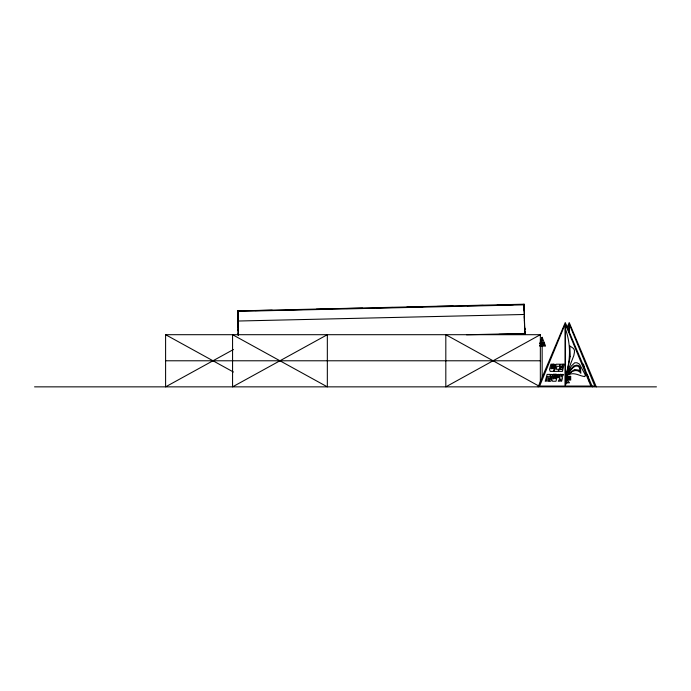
<?xml version="1.0" encoding="UTF-8"?>
<svg xmlns="http://www.w3.org/2000/svg" width="691" height="691" viewBox="0 0 691 691"><rect width="100%" height="100%" fill="white"/><g stroke="black" fill="none" stroke-linecap="round" stroke-linejoin="round"><path stroke-width="1.04" d="M237.773 310.855L237.937 316.953M524.089 305.016L524.098 304.213L524.193 305.733M237.799 315.735L237.747 315.122L237.834 315.571M541.329 339.428L541.191 340.119A5.753 3.274 90 0 0 541.191 343.272L541.649 345.595L542.15 345.595M565.497 375.697C570.662 360.685 570.939 344.066 565.497 329.089M568.408 330.885L568.969 329.089M539.852 343.228L542.15 337.312L545.553 346.079L539.602 346.079M567.337 328.493L568.969 324.52L568.969 332.259M538.142 386.856L565.255 322.559L592.368 386.856M567.13 327.508L569.211 322.559L596.281 386.856M541.779 345.595L541.614 345.923A1.563 0.89 90 0 1 542.159 346.087M565.566 384.472L567.216 382.814L569.514 382.814L567.717 380.741L566.508 380.741L566.983 382.253L566.283 382.253L565.998 380.741L565.497 380.741M540.042 343.997L541.347 344.032M233.428 349.525L165.598 386.856L165.598 334.694L540.345 334.694L540.345 382.684M540.345 334.694L445.816 386.856L445.816 334.694L538.488 385.837M540.051 343.557L541.278 343.695M541.614 344.982L539.93 345.12M524.011 304.213L237.652 310.915L238.231 335.092M241.004 310.933L237.773 311.01L238.291 335.178M254.996 310.613L272.219 310.224M286.221 309.905L302.364 309.533M316.357 309.214L332.509 308.842M346.502 308.523L362.654 308.151M376.647 307.832L392.799 307.469M406.792 307.15L422.944 306.778M436.937 306.459L453.089 306.087M467.081 305.767L483.234 305.396M497.226 305.077L513.37 304.705M237.644 311.373L524.028 304.843M237.868 321.03L524.236 314.483M466.529 334.781L524.78 333.459M519.399 333.667L524.78 333.546L524.02 304.368M498.928 334.349L524.806 333.9M543.679 342.822L543.541 343.634L544.223 343.634L544.223 342.822L543.679 343.367M544.525 344.757L543.057 344.757L543.057 343.937M542.15 344.982L541.58 344.809M542.15 345.137L539.947 345.483M541.649 345.284L542.15 345.284M541.649 345.44L542.15 345.44M165.598 360.78L540.345 360.78M582.288 364.183L583.515 364.183L584.906 369.331M565.497 376.284L570.723 376.284L570.723 377.174L565.497 377.174M565.497 377.891L570.766 377.891L570.723 378.599L565.497 378.599M565.497 379.333L570.723 379.333L570.723 380.041L565.497 380.041M591.626 386.07L594.796 386.07L569.444 324.52L569.444 333.01M34.55 386.856L656.45 386.856M165.598 334.694L233.428 372.026M542.685 344.343C542.02 343.151 543.048 346.027 542.685 343.937L543.584 343.937L543.584 344.757M587.315 374.392L589.216 381.242M541.917 344.982L541.848 344.654A10.555 6.012 90 0 1 542.15 337.312L542.15 377.2M524.771 333.926L524.763 332.095M524.21 309.335L524.167 308.618L524.322 311.287M524.685 328.985L524.702 329.693L524.694 327.992L524.668 329.391M524.054 304.316L524.063 304.757M237.704 310.734L237.825 312.28M237.687 310.717L237.842 314.396M524.27 309.456L524.296 310.38M524.728 329.417L524.694 329.071M237.903 316.003L237.98 319.147M524.123 308.756L524.132 309.292M237.747 315.122L237.92 317.687M524.149 304.688L524.253 308.324M524.763 330.954L524.84 334.28L524.789 333.217M524.028 304.593L524.054 305.94M524.141 304.463L524.771 333.762M524.288 316.357L524.322 318.085M524.357 318.534L524.374 319.354M524.365 320.037L524.391 321.004M524.426 321.384L524.478 323.777M524.555 326.748L524.599 329.054M524.633 330.367L524.702 333.485M237.911 322.904L237.954 324.632M237.989 325.081L238.024 326.705M237.998 326.575L238.024 327.551M238.084 329.166L238.11 330.324M238.179 333.295L238.222 335.066M544.404 344.757L544.525 343.937L543.696 344.757M544.05 343.937L544.05 344.757M543.48 343.937L543.48 344.55L543.161 343.937M543.368 343.937L543.368 344.55M550.217 374.392L550.062 376.345L547.583 376.353L546.356 381.242L545.225 381.242L547.125 374.392L550.217 374.392M570.256 356.452L566.689 374.038L573.806 355.597L574.428 352.341L574.428 350.19L573.53 348.48L569.85 345.941L570.256 356.452M554.528 369.288L554.113 371.378L558.095 371.378L558.544 369.262L556.22 369.262L556.903 366.325L559.347 366.325L559.796 364.209L556.22 364.209L555.072 369.288L554.528 369.288M551.34 379.273L550.934 381.242L549.31 381.242L551.081 374.427L552.67 374.513L552.273 376.327L551.694 376.327L550.891 379.273L551.34 379.273M562.975 364.174L561.774 369.521L560.142 369.521L561.23 366.126L561.23 367.076L562.198 366.524L562.198 364.209L560.461 364.209L558.665 371.378L562.396 371.378L564.176 364.174L562.975 364.174M561.092 374.358L560.816 377.079L562.353 374.358L563.58 374.513L562.154 376.889L562.465 378.124L561.628 381.242L560.729 381.242L560.937 378.694L559.572 381.242L558.25 381.242L559.641 378.849L559.166 377.632L560.081 374.358L561.092 374.358M548.473 377.994L547.687 381.242L548.758 381.242L549.621 378.003L548.473 377.994M553.733 364.192L552.61 368.674L553.215 368.674L554.294 364.364L555.331 364.442L553.595 371.378L550.183 371.378L549.535 369.331L550.934 364.183L552.152 364.183L550.857 368.761L551.461 368.761L552.653 364.192L553.733 364.192M556.082 374.263L554.968 378.746L555.564 378.746L556.644 374.444L557.68 374.513L555.996 381.242L552.472 381.242L551.884 379.411L553.284 374.254L554.51 374.254L553.215 378.841L553.811 378.841L555.011 374.263L556.082 374.263M559.399 374.513L558.587 377.623L557.412 377.623L558.293 374.384L559.399 374.513M585.329 374.997L584.897 376.604C579.55 376.077 574.627 371.948 568.978 374.574C571.422 370.471 578.065 368.631 580.872 373.304L580.423 368.07L579.118 365.91L576.821 365.124L573.798 365.902L567.959 372.276L571.284 366.075L574.748 362.775L577.063 362.775L579.568 364.252L585.329 374.997M564.677 325.306L539.628 386.07L565.031 386.07L565.031 324.52L564.677 325.306M542.521 342.822L542.789 343.634L542.288 343.634L542.521 342.822M568.555 373.883L567.449 375.671L566.447 375.671L573.055 367.552L575.577 366.075L577.659 366.075L579.274 367.344L580.259 371.352L578.808 370.1L574.618 369.495L568.555 373.883M327.335 334.694L232.565 386.856L232.565 334.694L327.335 386.856L327.335 334.694M543.333 342.866L542.927 343.634L543.333 342.866M590.874 386.07L565.497 386.07L565.497 324.52L590.874 386.07"/></g></svg>
